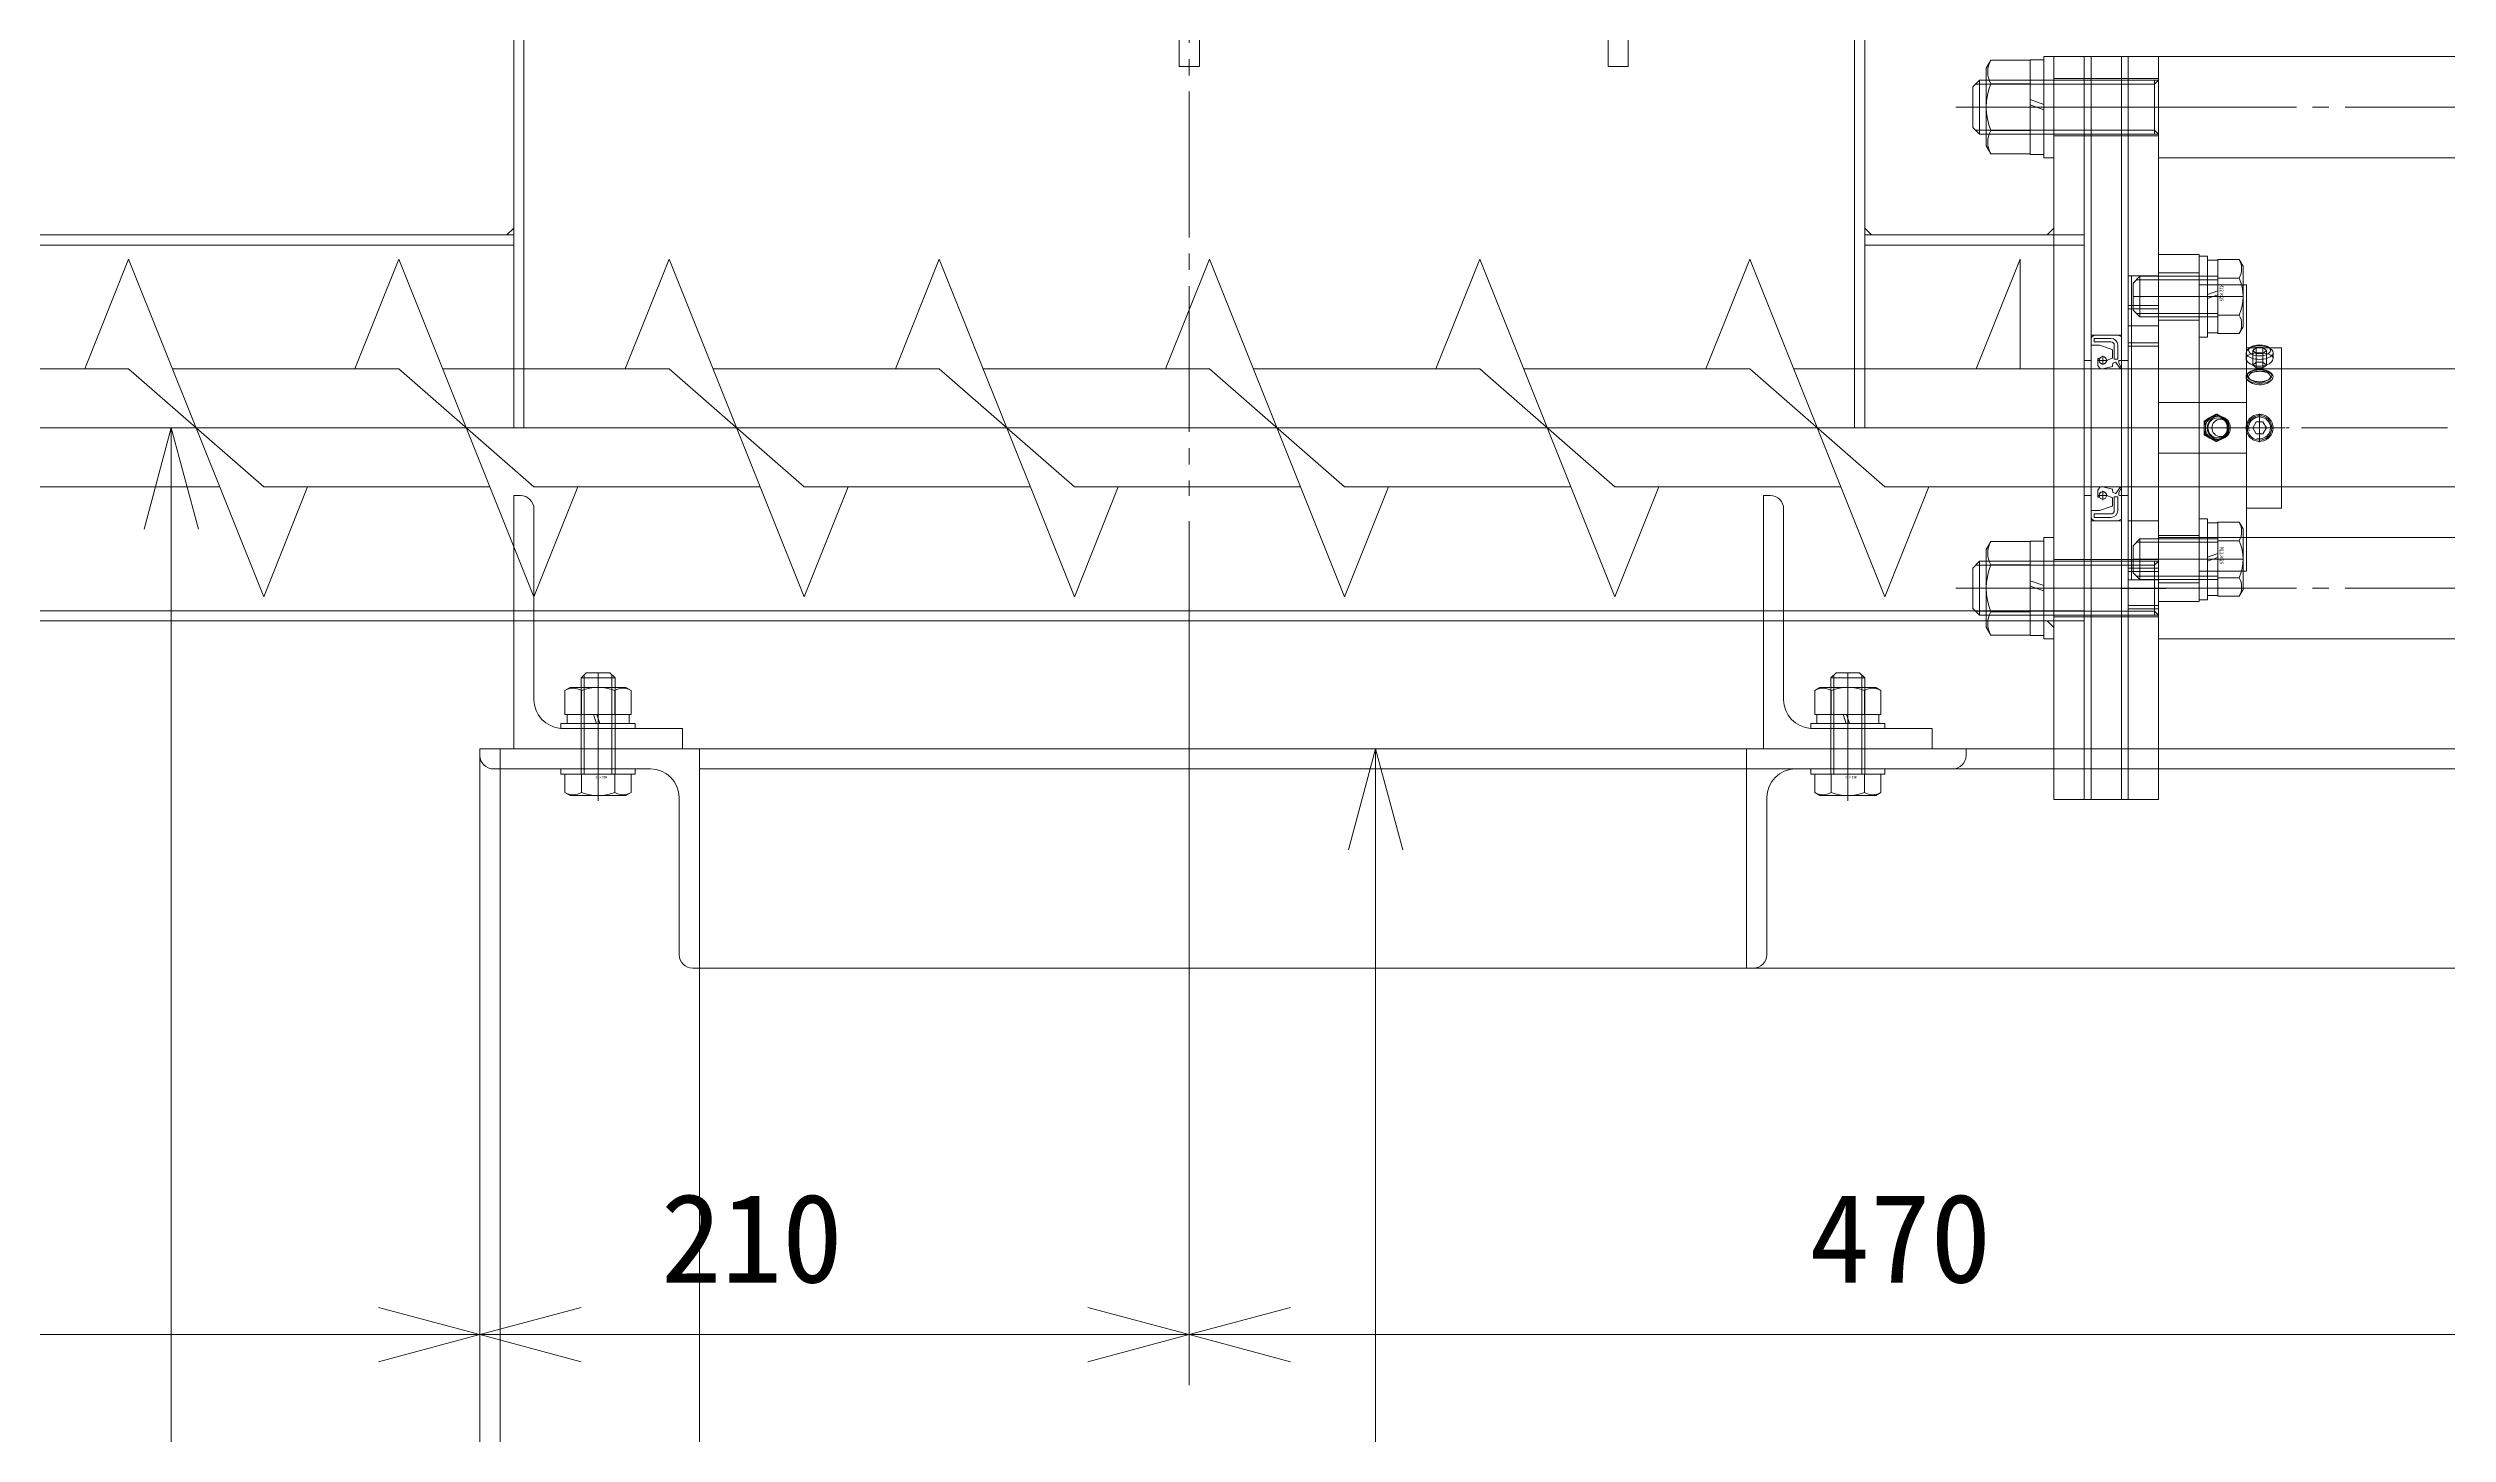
# Model space of a CAD drawing. Units: millimetres at full size. Extents: x -24503 to 24503, y -7436 to 7436.
# Drawn here: x 6899 to 7610, y 2760 to 3170 of the extents above; entities that cross this region are included whole.
import ezdxf
from ezdxf.enums import TextEntityAlignment as Align

# ---------------------------------------------------------------- set-up
doc = ezdxf.new("R2010")
doc.units = ezdxf.units.MM
doc.header["$LTSCALE"] = 4.8
doc.linetypes.add('CHAIN2', pattern=[12, 9, -1, 1, -1])
for name, color, linetype, lineweight in [('0-2_08_DIM', 3, 'Continuous', 9), ('0-4_0', 2, 'Continuous', 9), ('0-6_05_CENTER', 2, 'CHAIN2', 9), ('0-7_04_HIDDEN', 7, 'Continuous', 9), ('0-C_01_外形線', 134, 'Continuous', 9), ('0-D_03_かくれ線', 5, 'Continuous', 9), ('0-F_04_中心線', 4, 'CHAIN2', 9), ('1-0_02_細線', 6, 'Continuous', 9)]:
    doc.layers.add(name, color=color, linetype=linetype, lineweight=lineweight)
doc.styles.add('ＭＳ ゴシック', font='')
doc.styles.get('ＭＳ ゴシック').set_extended_font_data('MS Gothic')

# ---------------------------------------------------------------- blocks, each defined once
blk = doc.blocks.new('A$C402B3D07_1_1')
at = {"layer": '0-7_04_HIDDEN'}
for p, q in [((0, 0), (-65, 0)), ((-65, -2), (-65, 0)), ((0, 0), (0, -65)), ((-61, -6), (-14.5, -6)), ((-6, -14.5), (-6, -61)), ((-2, -65), (0, -65))]:
    blk.add_line(p, q, dxfattribs=at)
for centre, radius, start, end in [((-61, -2), 4, 180, 270), ((-14.5, -14.5), 8.5, 0, 90), ((-2, -61), 4, 180, 270)]:
    blk.add_arc(centre, radius, start, end, dxfattribs=at)
blk = doc.blocks.new('A$C7EEE41D5_1_1')
at = {"layer": '0-4_0', "color": 134}
for p, q in [((-29, 60), (-29, -1928)), ((30, 54), (580, 54))]:
    blk.add_line(p, q, dxfattribs=at)
for points in [[(-35, 60), (30, 60), (30, -1928), (-35, -1928)], [(30, 60), (580, 60), (580, -5), (30, -5)]]:
    blk.add_lwpolyline(points, close=True, dxfattribs=at)
at = {"layer": '0-6_05_CENTER'}
for p, q in [((0, 69.232), (0, 44.557)), ((370, 69.232), (370, 44.557))]:
    blk.add_line(p, q, dxfattribs=at)
at = {"layer": '0-7_04_HIDDEN'}
blk.add_blockref('A$C402B3D07_1_1', (30, 60), dxfattribs=at)
at = {"layer": '0-7_04_HIDDEN', "xscale": -1}
blk.add_blockref('A$C402B3D07_1_1', (340, 60), dxfattribs=at)
blk = doc.blocks.new('_Open30')
at = {"layer": '0-2_08_DIM'}
blk.add_line((0, 0), (-1, 0), dxfattribs=at)
blk.add_lwpolyline([(-1, 0.26795), (0, 0), (-1, -0.26795)], dxfattribs=at)

msp = doc.modelspace()

# ---------------------------------------------------------------- linework, layer by layer
at = {"layer": '0-2_08_DIM', "color": 4}
for p, q in [((6934.905, 3057.938), (6920.582, 3057.938)), ((6935.582, 3027.938), (6935.582, 2442.938)), ((7236.954, 3030.285), (7236.954, 2774.436)), ((7236.954, 3030.285), (7236.954, 2774.436)), ((7299.656, 2962.938), (7277.156, 2962.938)), ((7292.156, 2442.938), (7292.156, 2932.938)), ((7026.954, 2795.822), (7026.954, 2774.436)), ((6466.954, 2789.436), (6996.954, 2789.436)), ((7026.954, 2789.14), (7026.954, 2774.436)), ((7056.954, 2789.436), (7206.954, 2789.436)), ((7266.954, 2789.436), (7676.954, 2789.436))]:
    msp.add_line(p, q, dxfattribs=at)
at = {"layer": '0-4_0', "color": 134}
for p, q in [((7036.954, 3057.938), (7036.954, 3381.938)), ((7436.954, 3057.938), (7436.954, 3381.938)), ((7492.954, 2962.938), (7492.954, 3167.938)), ((7470.954, 3160.938), (7468.954, 3158.938)), ((7468.954, 3158.938), (7468.954, 3146.938)), ((7472.954, 3160.938), (7470.954, 3160.938)), ((7470.954, 3160.938), (7470.954, 3144.938)), ((7470.954, 3144.938), (7468.954, 3146.938)), ((7472.954, 3144.938), (7470.954, 3144.938)), ((7036.954, 3115.088), (6589.454, 3115.088)), ((7492.954, 3115.088), (7436.954, 3115.088)), ((7560.354, 3075.438), (7622.554, 3075.438)), ((7436.954, 3057.938), (7036.954, 3057.938)), ((7560.354, 3040.438), (7622.554, 3040.438)), ((7042.954, 3033.938), (7042.954, 2977.438)), ((7412.954, 3033.938), (7412.954, 2977.438)), ((7470.954, 3018.438), (7468.954, 3016.438)), ((7468.954, 3016.438), (7468.954, 3004.438)), ((7472.954, 3018.438), (7470.954, 3018.438)), ((7470.954, 3018.438), (7470.954, 3002.438)), ((7406.954, 3000.788), (7042.954, 3000.788)), ((7492.954, 3000.788), (7412.954, 3000.788)), ((7470.954, 3002.438), (7468.954, 3004.438)), ((7472.954, 3002.438), (7470.954, 3002.438))]:
    msp.add_line(p, q, dxfattribs=at)
for points in [[(7492.954, 3167.938), (7501.954, 3167.938), (7501.954, 2962.938)], [(7501.954, 2962.938), (7501.954, 3167.938), (7503.954, 3167.938), (7503.954, 2962.938)], [(7503.954, 2962.938), (7503.954, 3167.938), (7512.954, 3167.938), (7512.954, 2962.938)], [(7512.954, 2962.938), (7512.954, 3167.938), (7514.954, 3167.938), (7514.954, 2962.938)], [(7514.954, 2962.938), (7514.954, 3167.938), (7523.954, 3167.938), (7523.954, 2962.938)], [(7436.954, 3115.088), (7436.954, 3057.938), (7036.954, 3057.938), (7036.954, 3115.088)], [(7051.454, 2968.938), (7086.954, 2968.938), (7086.954, 2962.938), (7036.954, 2962.938), (7036.954, 3037.938), (7038.954, 3037.938)], [(7421.454, 2968.938), (7456.954, 2968.938), (7456.954, 2962.938), (7406.954, 2962.938), (7406.954, 3037.938), (7408.954, 3037.938)], [(7039.954, 3000.788), (7036.954, 3000.788), (6600.947, 3000.788)]]:
    msp.add_lwpolyline(points, dxfattribs=at)
for points in [[(7523.954, 3167.938), (7673.954, 3167.938), (7673.954, 3137.938), (7523.954, 3137.938)], [(7523.954, 3025.438), (7673.954, 3025.438), (7673.954, 2995.438), (7523.954, 2995.438)]]:
    msp.add_lwpolyline(points, close=True, dxfattribs=at)
at = {"layer": '0-4_0', "color": 3}
for points in [[(7036.954, 3115.088), (7034.954, 3115.088), (7036.954, 3117.088)], [(7436.954, 3115.088), (7438.954, 3115.088), (7436.954, 3117.088)], [(7492.954, 3115.088), (7490.954, 3115.088), (7492.954, 3117.088)], [(7492.954, 3000.788), (7490.954, 3000.788), (7492.954, 2998.788)]]:
    msp.add_lwpolyline(points, close=True, dxfattribs=at)
at = {"layer": '0-4_0', "color": 134}
for centre, radius, start, end in [((7038.954, 3033.938), 4, 0, 90), ((7408.954, 3033.938), 4, 0, 90), ((7051.454, 2977.438), 8.5, 180, 266.63344), ((7421.454, 2977.438), 8.5, 180, 266.63344)]:
    msp.add_arc(centre, radius, start, end, dxfattribs=at)
at = {"layer": '0-C_01_外形線'}
for p, q in [((7474.314, 3166.794), (7472.954, 3164.438)), ((7472.954, 3141.438), (7472.954, 3164.438)), ((7485.954, 3155.193), (7485.954, 3166.938)), ((7485.954, 3166.938), (7489.954, 3166.938)), ((7489.954, 3167.938), (7492.954, 3167.938)), ((7489.954, 3153.738), (7489.954, 3166.938)), ((7492.954, 3167.938), (7492.954, 3137.938)), ((7485.954, 3159.866), (7474.314, 3159.866)), ((7489.954, 3153.738), (7485.954, 3155.193)), ((7485.954, 3138.938), (7485.954, 3153.593)), ((7489.954, 3152.138), (7485.954, 3153.593)), ((7489.954, 3138.938), (7489.954, 3152.138)), ((7474.314, 3139.081), (7472.954, 3141.438)), ((7485.954, 3146.009), (7474.314, 3146.009)), ((7485.954, 3139.081), (7474.314, 3139.081)), ((7489.954, 3138.938), (7485.954, 3138.938)), ((7535.954, 3057.938), (7535.954, 3109.328)), ((7535.954, 3108.828), (7535.954, 3084.828)), ((7538.454, 3097.428), (7538.454, 3107.578)), ((7541.454, 3107.578), (7538.454, 3107.578)), ((7541.454, 3107.798), (7547.816, 3107.798)), ((7541.454, 3107.798), (7541.454, 3085.859)), ((7541.454, 3098.52), (7541.454, 3107.578)), ((7547.816, 3107.798), (7548.954, 3105.828)), ((7548.954, 3087.828), (7548.954, 3105.828)), ((7538.454, 3097.428), (7541.454, 3098.52)), ((7541.454, 3102.313), (7547.816, 3102.313)), ((7549.954, 3100.338), (7548.954, 3100.338)), ((7549.954, 3015.538), (7549.954, 3100.338)), ((7538.454, 3096.228), (7541.454, 3097.32)), ((7538.454, 3086.078), (7538.454, 3096.228)), ((7541.454, 3086.078), (7541.454, 3097.32)), ((7541.454, 3091.344), (7547.816, 3091.344)), ((7538.454, 3084.828), (7535.954, 3084.828)), ((7538.454, 3086.078), (7541.454, 3086.078)), ((7541.454, 3085.859), (7547.816, 3085.859)), ((7547.816, 3085.859), (7548.954, 3087.828)), ((7549.954, 3081.663), (7560.354, 3081.663)), ((7550.588, 3081.378), (7550.99, 3081.663)), ((7550.99, 3081.663), (7551.214, 3081.821)), ((7556.493, 3081.821), (7556.717, 3081.663)), ((7556.717, 3081.663), (7557.12, 3081.378)), ((7560.354, 3034.213), (7560.354, 3081.663)), ((7535.954, 3006.547), (7535.954, 3057.938)), ((7560.354, 3034.213), (7549.954, 3034.213)), ((7535.954, 3031.047), (7535.954, 3007.047)), ((7538.454, 3019.647), (7538.454, 3029.797)), ((7541.454, 3029.797), (7538.454, 3029.797)), ((7541.454, 3030.016), (7547.816, 3030.016)), ((7541.454, 3030.016), (7541.454, 3008.077)), ((7541.454, 3020.739), (7541.454, 3029.797)), ((7547.816, 3030.016), (7548.954, 3028.047)), ((7548.954, 3010.047), (7548.954, 3028.047)), ((7474.314, 3024.294), (7472.954, 3021.938)), ((7472.954, 2998.938), (7472.954, 3021.938)), ((7485.954, 3012.693), (7485.954, 3024.438)), ((7485.954, 3024.438), (7489.954, 3024.438)), ((7489.954, 3025.438), (7492.954, 3025.438)), ((7489.954, 3011.238), (7489.954, 3024.438)), ((7492.954, 3025.438), (7492.954, 2995.438)), ((7538.454, 3019.647), (7541.454, 3020.739)), ((7541.454, 3024.532), (7547.816, 3024.532)), ((7485.954, 3017.366), (7474.314, 3017.366)), ((7538.454, 3018.447), (7541.454, 3019.539)), ((7538.454, 3008.297), (7538.454, 3018.447)), ((7541.454, 3008.297), (7541.454, 3019.539)), ((7541.454, 3013.562), (7547.816, 3013.562)), ((7549.954, 3015.538), (7548.954, 3015.538)), ((7489.954, 3011.238), (7485.954, 3012.693)), ((7485.954, 2996.438), (7485.954, 3011.093)), ((7489.954, 3009.638), (7485.954, 3011.093)), ((7489.954, 2996.438), (7489.954, 3009.638)), ((7535.954, 3006.547), (7523.954, 3006.547)), ((7538.454, 3007.047), (7535.954, 3007.047)), ((7538.454, 3008.297), (7541.454, 3008.297)), ((7541.454, 3008.077), (7547.816, 3008.077)), ((7547.816, 3008.077), (7548.954, 3010.047)), ((7474.314, 2996.581), (7472.954, 2998.938)), ((7485.954, 3003.509), (7474.314, 3003.509)), ((7485.954, 2996.581), (7474.314, 2996.581)), ((7489.954, 2996.438), (7485.954, 2996.438)), ((7056.954, 2983.938), (7058.454, 2985.438)), ((7058.454, 2985.438), (7065.454, 2985.438)), ((7066.954, 2983.938), (7065.454, 2985.438)), ((7426.954, 2983.938), (7428.454, 2985.438)), ((7428.454, 2985.438), (7435.454, 2985.438)), ((7436.954, 2983.938), (7435.454, 2985.438)), ((7052.139, 2980.184), (7053.704, 2981.088)), ((7052.139, 2973.088), (7052.139, 2980.184)), ((7070.204, 2981.088), (7053.704, 2981.088)), ((7056.954, 2983.938), (7066.954, 2983.938)), ((7056.954, 2981.088), (7056.954, 2983.938)), ((7057.046, 2973.088), (7057.046, 2980.184)), ((7066.861, 2973.088), (7066.861, 2980.184)), ((7066.954, 2981.088), (7066.954, 2983.938)), ((7071.769, 2980.184), (7070.204, 2981.088)), ((7071.769, 2973.088), (7071.769, 2980.184)), ((7422.139, 2980.184), (7423.704, 2981.088)), ((7422.139, 2973.088), (7422.139, 2980.184)), ((7440.204, 2981.088), (7423.704, 2981.088)), ((7426.954, 2983.938), (7436.954, 2983.938)), ((7426.954, 2981.088), (7426.954, 2983.938)), ((7427.046, 2973.088), (7427.046, 2980.184)), ((7436.861, 2973.088), (7436.861, 2980.184)), ((7436.954, 2981.088), (7436.954, 2983.938)), ((7441.769, 2980.184), (7440.204, 2981.088)), ((7441.769, 2973.088), (7441.769, 2980.184)), ((7071.769, 2973.088), (7052.139, 2973.088)), ((7060.544, 2973.088), (7052.754, 2973.088)), ((7052.754, 2973.088), (7052.754, 2970.438)), ((7061.454, 2970.438), (7052.754, 2970.438)), ((7061.454, 2970.438), (7060.544, 2973.088)), ((7071.154, 2973.088), (7061.544, 2973.088)), ((7062.454, 2970.438), (7061.544, 2973.088)), ((7071.154, 2970.438), (7062.454, 2970.438)), ((7071.154, 2970.438), (7071.154, 2973.088)), ((7441.769, 2973.088), (7422.139, 2973.088)), ((7430.544, 2973.088), (7422.754, 2973.088)), ((7422.754, 2973.088), (7422.754, 2970.438)), ((7431.454, 2970.438), (7422.754, 2970.438)), ((7431.454, 2970.438), (7430.544, 2973.088)), ((7441.154, 2973.088), (7431.544, 2973.088)), ((7432.454, 2970.438), (7431.544, 2973.088)), ((7441.154, 2970.438), (7432.454, 2970.438)), ((7441.154, 2970.438), (7441.154, 2973.088)), ((7052.139, 2955.438), (7052.139, 2949.941)), ((7071.769, 2955.438), (7052.139, 2955.438)), ((7052.139, 2949.941), (7053.704, 2949.038)), ((7053.704, 2949.038), (7070.204, 2949.038)), ((7057.046, 2955.438), (7057.046, 2949.941)), ((7066.861, 2955.438), (7066.861, 2949.941)), ((7071.769, 2949.941), (7070.204, 2949.038)), ((7071.769, 2955.438), (7071.769, 2949.941)), ((7422.139, 2955.438), (7422.139, 2949.941)), ((7441.769, 2955.438), (7422.139, 2955.438)), ((7422.139, 2949.941), (7423.704, 2949.038)), ((7423.704, 2949.038), (7440.204, 2949.038)), ((7427.046, 2955.438), (7427.046, 2949.941)), ((7436.861, 2955.438), (7436.861, 2949.941)), ((7441.769, 2949.941), (7440.204, 2949.038)), ((7441.769, 2955.438), (7441.769, 2949.941))]:
    msp.add_line(p, q, dxfattribs=at)
for points in [[(7485.954, 3139.081), (7485.954, 3166.794), (7474.314, 3166.794)], [(7489.954, 3167.938), (7489.954, 3137.938), (7492.954, 3137.938)], [(7523.954, 3006.547), (7523.954, 3109.328), (7535.954, 3109.328)], [(7535.954, 3108.828), (7538.454, 3108.828), (7538.454, 3084.828)], [(7535.954, 3031.047), (7538.454, 3031.047), (7538.454, 3007.047)], [(7485.954, 2996.581), (7485.954, 3024.294), (7474.314, 3024.294)], [(7489.954, 3025.438), (7489.954, 2995.438), (7492.954, 2995.438)]]:
    msp.add_lwpolyline(points, dxfattribs=at)
for points in [[(7050.954, 2968.938), (7072.954, 2968.938), (7072.954, 2970.438), (7050.954, 2970.438)], [(7420.954, 2968.938), (7442.954, 2968.938), (7442.954, 2970.438), (7420.954, 2970.438)], [(7072.954, 2956.938), (7050.954, 2956.938), (7050.954, 2955.438), (7072.954, 2955.438)], [(7442.954, 2956.938), (7420.954, 2956.938), (7420.954, 2955.438), (7442.954, 2955.438)]]:
    msp.add_lwpolyline(points, close=True, dxfattribs=at)
for centre, radius, start, end in [((7480.314, 3163.33), 6.928, 150.00001, 209.99999), ((7491.275, 3152.938), 18.321, 157.78075, 202.21925), ((7480.314, 3142.545), 6.928, 150.00001, 209.99999), ((7543.066, 3105.056), 5.485, 330.00001, 29.99999), ((7535.158, 3096.828), 13.796, 336.57346, 23.42654), ((7543.066, 3088.601), 5.485, 330.00001, 29.99999), ((7543.066, 3027.274), 5.485, 330.00001, 29.99999), ((7480.314, 3020.83), 6.928, 150.00001, 209.99999), ((7535.158, 3019.047), 13.796, 336.57346, 23.42654), ((7491.275, 3010.438), 18.321, 157.78075, 202.21925), ((7543.066, 3010.819), 5.485, 330.00001, 29.99999), ((7480.314, 3000.045), 6.928, 150.00001, 209.99999), ((7054.592, 2975.934), 4.907, 60.00001, 119.99999), ((7061.954, 2967.308), 13.779, 69.136, 110.864), ((7069.315, 2975.934), 4.907, 60.00001, 119.99999), ((7424.592, 2975.934), 4.907, 60.00001, 119.99999), ((7431.954, 2967.308), 13.779, 69.136, 110.864), ((7439.315, 2975.934), 4.907, 60.00001, 119.99999), ((7054.592, 2954.191), 4.907, 240.00001, 299.99999), ((7061.954, 2962.817), 13.779, 249.136, 290.864), ((7069.315, 2954.191), 4.907, 240.00001, 299.99999), ((7424.592, 2954.191), 4.907, 240.00001, 299.99999), ((7431.954, 2962.817), 13.779, 249.136, 290.864), ((7439.315, 2954.191), 4.907, 240.00001, 299.99999)]:
    msp.add_arc(centre, radius, start, end, dxfattribs=at)
for centre, major_axis, start_param, end_param in [((7553.854, 3080.223), (4, 0), 0.8034913, 2.3381013), ((7553.854, 3080.887), (3.233, 0), 0.6154797, 2.5261129)]:
    msp.add_ellipse(centre, major_axis=major_axis, ratio=0.5, start_param=start_param, end_param=end_param, dxfattribs=at)
at = {"layer": '0-D_03_かくれ線'}
for p, q in [((7039.954, 3057.938), (7039.954, 3384.938)), ((7433.954, 3384.938), (7433.954, 3057.938)), ((7523.954, 3160.938), (7472.954, 3160.938)), ((7522.754, 3159.738), (7472.954, 3159.738)), ((7492.954, 3161.438), (7501.954, 3161.438)), ((7503.954, 3161.438), (7501.954, 3161.438)), ((7512.954, 3161.438), (7503.954, 3161.438)), ((7514.954, 3161.438), (7512.954, 3161.438)), ((7523.954, 3161.438), (7514.954, 3161.438)), ((7522.754, 3144.938), (7522.754, 3160.938)), ((7522.754, 3159.738), (7523.954, 3160.938)), ((7522.754, 3146.138), (7472.954, 3146.138)), ((7523.954, 3144.938), (7472.954, 3144.938)), ((7492.954, 3144.438), (7501.954, 3144.438)), ((7503.954, 3144.438), (7501.954, 3144.438)), ((7512.954, 3144.438), (7503.954, 3144.438)), ((7514.954, 3144.438), (7512.954, 3144.438)), ((7523.954, 3144.438), (7514.954, 3144.438)), ((7522.754, 3146.138), (7523.954, 3144.938)), ((7492.954, 3115.088), (7501.954, 3115.088)), ((7492.954, 3115.088), (7501.954, 3115.088)), ((7501.954, 3115.088), (7501.954, 3000.788)), ((7036.954, 3112.088), (6576.954, 3112.088)), ((6922.954, 3107.938), (6909.954, 3075.438)), ((6962.954, 3007.938), (6922.954, 3107.938)), ((7002.954, 3107.938), (6989.954, 3075.438)), ((7042.954, 3007.938), (7002.954, 3107.938)), ((7082.954, 3107.938), (7069.954, 3075.438)), ((7122.954, 3007.938), (7082.954, 3107.938)), ((7162.954, 3107.938), (7149.954, 3075.438)), ((7202.954, 3007.938), (7162.954, 3107.938)), ((7242.954, 3107.938), (7229.954, 3075.438)), ((7282.954, 3007.938), (7242.954, 3107.938)), ((7322.954, 3107.938), (7309.954, 3075.438)), ((7362.954, 3007.938), (7322.954, 3107.938)), ((7402.954, 3107.938), (7389.954, 3075.438)), ((7442.954, 3007.938), (7402.954, 3107.938)), ((7501.954, 3112.088), (7436.954, 3112.088)), ((7482.954, 3107.938), (7469.954, 3075.438)), ((7482.954, 3075.438), (7482.954, 3107.938)), ((7523.954, 3102.938), (7514.954, 3102.938)), ((7518.454, 3102.828), (7516.454, 3100.828)), ((7516.454, 3092.828), (7516.454, 3100.828)), ((7541.454, 3101.828), (7517.454, 3101.828)), ((7541.454, 3102.828), (7518.454, 3102.828)), ((7518.454, 3090.828), (7518.454, 3102.828)), ((7523.954, 3103.828), (7535.954, 3103.828)), ((7523.954, 3102.831), (7535.954, 3102.831)), ((7535.954, 3100.338), (7548.954, 3100.338)), ((7514.954, 3094.16), (7523.954, 3094.16)), ((7514.954, 3093.16), (7523.954, 3093.16)), ((7518.454, 3090.828), (7516.454, 3092.828)), ((7541.454, 3091.828), (7517.454, 3091.828)), ((7512.954, 3085.438), (7503.954, 3085.438)), ((7504.985, 3085.438), (7511.93, 3085.438)), ((7504.985, 3085.438), (7511.93, 3085.438)), ((7511.975, 3085.427), (7512.898, 3084.965)), ((7511.975, 3085.427), (7512.898, 3084.965)), ((7512.954, 3084.876), (7512.954, 3078.038)), ((7541.454, 3090.828), (7518.454, 3090.828)), ((7535.954, 3089.828), (7523.954, 3089.828)), ((7503.954, 3077.938), (7501.954, 3077.938)), ((7506.437, 3082.438), (7504.054, 3082.438)), ((7504.904, 3083.438), (7509.847, 3083.438)), ((7505.954, 3076.482), (7505.954, 3078.357)), ((7506.054, 3078.457), (7506.484, 3078.457)), ((7510.214, 3081.127), (7506.47, 3082.432)), ((7508.554, 3077.938), (7510.217, 3078.588)), ((7510.281, 3078.681), (7510.281, 3081.033)), ((7511.186, 3077.354), (7510.495, 3077.073)), ((7512.854, 3077.938), (7512.401, 3077.938)), ((7514.954, 3077.938), (7512.954, 3077.938)), ((7514.954, 3083.16), (7523.954, 3083.16)), ((7514.954, 3082.16), (7523.954, 3082.16)), ((7549.854, 3078.484), (7549.854, 3080.223)), ((7552.843, 3081.762), (7551.833, 3080.887)), ((7551.833, 3076.557), (7551.833, 3080.887)), ((7551.833, 3080.887), (7552.843, 3080.012)), ((7552.843, 3081.762), (7554.864, 3081.762)), ((7552.843, 3075.682), (7552.843, 3081.762)), ((7552.843, 3080.012), (7554.864, 3080.012)), ((7555.874, 3080.887), (7554.864, 3081.762)), ((7554.864, 3075.682), (7554.864, 3081.762)), ((7554.864, 3080.012), (7555.874, 3080.887)), ((7555.874, 3076.557), (7554.864, 3077.432)), ((7555.874, 3076.557), (7555.874, 3080.887)), ((7557.854, 3080.223), (7557.854, 3078.482)), ((6922.954, 3075.438), (6855.954, 3075.438)), ((6962.954, 3040.438), (6922.954, 3075.438)), ((7002.954, 3075.438), (6935.954, 3075.438)), ((7042.954, 3040.438), (7002.954, 3075.438)), ((7082.954, 3075.438), (7015.954, 3075.438)), ((7122.954, 3040.438), (7082.954, 3075.438)), ((7162.954, 3075.438), (7095.954, 3075.438)), ((7202.954, 3040.438), (7162.954, 3075.438)), ((7242.954, 3075.438), (7175.954, 3075.438)), ((7282.954, 3040.438), (7242.954, 3075.438)), ((7322.954, 3075.438), (7255.954, 3075.438)), ((7362.954, 3040.438), (7322.954, 3075.438)), ((7402.954, 3075.438), (7335.954, 3075.438)), ((7442.954, 3040.438), (7402.954, 3075.438)), ((7560.354, 3075.438), (7415.954, 3075.438)), ((7503.954, 3075.438), (7512.954, 3075.438)), ((7560.354, 3075.438), (7549.954, 3075.438)), ((7550.588, 3074.248), (7550.901, 3074.469)), ((7551.214, 3072.16), (7550.901, 3072.381)), ((7551.833, 3076.557), (7552.843, 3075.682)), ((7552.843, 3075.682), (7554.864, 3075.682)), ((7554.864, 3075.682), (7555.874, 3076.557)), ((7556.806, 3072.381), (7556.493, 3072.16)), ((7556.806, 3074.469), (7557.12, 3074.248)), ((7549.954, 3065.438), (7523.954, 3065.438)), ((7537.461, 3055.917), (7537.776, 3055.917)), ((7539.554, 3060.969), (7537.776, 3059.958)), ((7541.223, 3061.979), (7539.554, 3060.969)), ((7540.908, 3061.979), (7542.577, 3060.969)), ((7542.346, 3061.348), (7541.223, 3061.979)), ((7543.001, 3060.969), (7542.346, 3061.348)), ((7544.355, 3055.917), (7542.577, 3054.907)), ((7544.421, 3060.113), (7543.001, 3060.969)), ((7543.001, 3054.907), (7544.426, 3055.765)), ((7544.355, 3059.958), (7544.67, 3059.958)), ((7544.355, 3055.917), (7544.67, 3055.917)), ((7544.67, 3059.958), (7544.421, 3060.113)), ((7544.426, 3055.765), (7544.67, 3055.917)), ((7544.68, 3059.751), (7544.67, 3059.958)), ((7544.67, 3055.917), (7544.68, 3056.127)), ((7544.724, 3057.938), (7544.72, 3058.466)), ((7552.843, 3059.688), (7554.864, 3059.688)), ((7552.843, 3056.188), (7554.864, 3056.188)), ((7554.864, 3059.688), (7555.874, 3057.938)), ((7555.874, 3057.938), (7554.864, 3056.188)), ((7549.954, 3050.438), (7523.954, 3050.438)), ((7542.577, 3054.907), (7540.908, 3053.896)), ((7540.908, 3053.896), (7541.223, 3053.896)), ((7541.223, 3053.896), (7542.344, 3054.526)), ((7542.344, 3054.526), (7543.001, 3054.907)), ((6882.954, 3040.438), (6949.954, 3040.438)), ((6975.954, 3040.438), (6962.954, 3007.938)), ((6962.954, 3040.438), (7029.954, 3040.438)), ((7055.954, 3040.438), (7042.954, 3007.938)), ((7042.954, 3040.438), (7109.954, 3040.438)), ((7135.954, 3040.438), (7122.954, 3007.938)), ((7122.954, 3040.438), (7189.954, 3040.438)), ((7215.954, 3040.438), (7202.954, 3007.938)), ((7202.954, 3040.438), (7269.954, 3040.438)), ((7295.954, 3040.438), (7282.954, 3007.938)), ((7282.954, 3040.438), (7349.954, 3040.438)), ((7375.954, 3040.438), (7362.954, 3007.938)), ((7362.954, 3040.438), (7429.954, 3040.438)), ((7442.954, 3040.438), (7560.354, 3040.438)), ((7455.954, 3040.438), (7442.954, 3007.938)), ((7503.954, 3037.938), (7501.954, 3037.938)), ((7503.954, 3040.438), (7512.954, 3040.438)), ((7505.954, 3039.393), (7505.954, 3037.518)), ((7506.054, 3037.418), (7506.484, 3037.418)), ((7510.214, 3034.748), (7506.47, 3033.443)), ((7508.554, 3037.938), (7510.217, 3037.288)), ((7510.281, 3037.195), (7510.281, 3034.843)), ((7511.186, 3038.522), (7510.495, 3038.803)), ((7512.854, 3037.938), (7512.401, 3037.938)), ((7514.954, 3037.938), (7512.954, 3037.938)), ((7512.954, 3030.999), (7512.954, 3037.838)), ((7560.354, 3040.438), (7549.954, 3040.438)), ((7512.954, 3030.438), (7503.954, 3030.438)), ((7506.437, 3033.438), (7504.054, 3033.438)), ((7504.904, 3032.438), (7509.847, 3032.438)), ((7504.985, 3030.438), (7511.93, 3030.438)), ((7504.985, 3030.438), (7511.93, 3030.438)), ((7511.975, 3030.448), (7512.898, 3030.91)), ((7511.975, 3030.448), (7512.898, 3030.91)), ((7523.954, 3030.438), (7514.954, 3030.438)), ((7518.454, 3025.047), (7516.454, 3023.047)), ((7516.454, 3015.047), (7516.454, 3023.047)), ((7541.454, 3024.047), (7517.454, 3024.047)), ((7541.454, 3025.047), (7518.454, 3025.047)), ((7518.454, 3013.047), (7518.454, 3025.047)), ((7523.954, 3026.047), (7535.954, 3026.047)), ((7523.954, 3018.438), (7472.954, 3018.438)), ((7522.754, 3017.238), (7472.954, 3017.238)), ((7492.954, 3018.938), (7501.954, 3018.938)), ((7503.954, 3018.938), (7501.954, 3018.938)), ((7512.954, 3018.938), (7503.954, 3018.938)), ((7514.954, 3018.938), (7512.954, 3018.938)), ((7523.954, 3018.938), (7514.954, 3018.938)), ((7514.954, 3016.378), (7523.954, 3016.378)), ((7514.954, 3015.378), (7523.954, 3015.378)), ((7523.954, 3012.938), (7514.954, 3012.938)), ((7523.954, 3012.938), (7515.954, 3012.938)), ((7518.454, 3013.047), (7516.454, 3015.047)), ((7541.454, 3014.047), (7517.454, 3014.047)), ((7541.454, 3013.047), (7518.454, 3013.047)), ((7522.754, 3002.438), (7522.754, 3018.438)), ((7522.754, 3017.238), (7523.954, 3018.438)), ((7523.954, 3013.044), (7535.954, 3013.044)), ((7535.954, 3015.538), (7548.954, 3015.538)), ((7535.954, 3012.047), (7523.954, 3012.047)), ((7501.954, 3003.788), (6576.954, 3003.788)), ((7042.954, 3000.788), (7036.954, 3000.788)), ((7412.954, 3000.788), (7406.954, 3000.788)), ((7522.754, 3003.638), (7472.954, 3003.638)), ((7523.954, 3002.438), (7472.954, 3002.438)), ((7492.954, 3001.938), (7501.954, 3001.938)), ((7492.954, 3000.788), (7501.954, 3000.788)), ((7501.954, 3000.788), (7492.954, 3000.788)), ((7492.954, 3000.788), (7501.954, 3000.788)), ((7503.954, 3001.938), (7501.954, 3001.938)), ((7512.954, 3001.938), (7503.954, 3001.938)), ((7514.954, 3001.938), (7512.954, 3001.938)), ((7514.954, 3005.378), (7523.954, 3005.378)), ((7514.954, 3004.378), (7523.954, 3004.378)), ((7523.954, 3001.938), (7514.954, 3001.938)), ((7522.754, 3003.638), (7523.954, 3002.438)), ((7056.954, 2955.438), (7056.954, 2981.088)), ((7057.854, 2955.438), (7057.854, 2981.088)), ((7066.054, 2955.438), (7066.054, 2981.088)), ((7066.954, 2955.438), (7066.954, 2981.088)), ((7426.954, 2955.438), (7426.954, 2981.088)), ((7427.854, 2955.438), (7427.854, 2981.088)), ((7436.054, 2955.438), (7436.054, 2981.088)), ((7436.954, 2955.438), (7436.954, 2981.088)), ((7492.954, 2962.938), (7492.954, 2947.938)), ((7501.954, 2962.938), (7501.954, 2947.938)), ((7501.954, 2962.938), (7501.954, 2947.938)), ((7503.954, 2962.938), (7503.954, 2947.938)), ((7503.954, 2962.938), (7503.954, 2947.938)), ((7512.954, 2962.938), (7512.954, 2947.938)), ((7512.954, 2962.938), (7512.954, 2947.938)), ((7514.954, 2962.938), (7514.954, 2947.938)), ((7514.954, 2962.938), (7514.954, 2947.938)), ((7523.954, 2962.938), (7523.954, 2947.938)), ((7501.954, 2947.938), (7492.954, 2947.938)), ((7503.954, 2947.938), (7501.954, 2947.938)), ((7512.954, 2947.938), (7503.954, 2947.938)), ((7514.954, 2947.938), (7512.954, 2947.938)), ((7523.954, 2947.938), (7514.954, 2947.938))]:
    msp.add_line(p, q, dxfattribs=at)
for points in [[(7233.955, 3164.938), (7233.954, 3424.938), (7239.954, 3424.938), (7239.955, 3164.938)], [(7360.954, 3164.938), (7360.954, 3319.938), (7366.954, 3319.938), (7366.954, 3164.938)]]:
    msp.add_lwpolyline(points, close=True, dxfattribs=at)
for points in [[(7515.954, 3012.938), (7515.954, 3102.938), (7523.954, 3102.938)], [(7503.954, 3082.538), (7503.954, 3084.438), (7504.093, 3084.653), (7504.093, 3084.838)], [(7503.954, 3057.938), (7503.954, 3082.538), (7503.954, 3084.438), (7504.093, 3084.653), (7504.093, 3084.838)], [(7504.193, 3084.938), (7504.229, 3084.938), (7504.928, 3085.42)], [(7504.193, 3084.938), (7504.229, 3084.938), (7504.928, 3085.42)], [(7509.847, 3084.438), (7504.904, 3084.438), (7504.904, 3083.438)], [(7512.954, 3084.876), (7512.954, 3078.038), (7512.954, 3057.938)], [(7510.405, 3076.967), (7510.281, 3076.429), (7510.281, 3076.1)], [(7510.847, 3082.438), (7510.847, 3078.323), (7511.847, 3078.323), (7511.847, 3082.438)], [(7512.151, 3077.688), (7512.151, 3077.108), (7512.954, 3075.713), (7512.661, 3075.438), (7511.305, 3077.319)], [(7557.854, 3078.484), (7557.83, 3078.263), (7557.702, 3077.918), (7557.469, 3077.575), (7557.135, 3077.245), (7556.71, 3076.94), (7556.199, 3076.672), (7555.621, 3076.454), (7554.991, 3076.297), (7554.329, 3076.208), (7553.66, 3076.193), (7552.997, 3076.25), (7552.362, 3076.375), (7551.77, 3076.563), (7551.23, 3076.808), (7550.763, 3077.096), (7550.38, 3077.421), (7550.095, 3077.765), (7549.919, 3078.116), (7549.854, 3078.461), (7549.854, 3078.484), (7549.902, 3078.786), (7550.059, 3079.088), (7550.322, 3079.358), (7550.681, 3079.593), (7551.133, 3079.792), (7551.662, 3079.952), (7552.257, 3080.071), (7552.899, 3080.149), (7553.373, 3080.18), (7553.854, 3080.19)], [(7554.864, 3077.432), (7552.843, 3077.432), (7551.833, 3076.557)], [(7553.854, 3080.19), (7554.52, 3080.17), (7555.167, 3080.111), (7555.776, 3080.012), (7556.332, 3079.873), (7556.822, 3079.693), (7557.229, 3079.473), (7557.543, 3079.213), (7557.751, 3078.92), (7557.846, 3078.601), (7557.854, 3078.484)], [(7510.281, 3076.1), (7507.454, 3075.438), (7506.616, 3075.438), (7505.97, 3076.428)], [(7549.939, 3073.488), (7549.888, 3073.347), (7549.854, 3073.093)], [(7549.854, 3073.093), (7549.874, 3072.887), (7549.935, 3072.675), (7549.949, 3072.64)], [(7557.854, 3073.093), (7557.798, 3073.413), (7557.635, 3073.703), (7557.368, 3073.957), (7557.006, 3074.173), (7556.551, 3074.352), (7556.02, 3074.492), (7555.42, 3074.594), (7554.773, 3074.66), (7554.11, 3074.689), (7553.439, 3074.685), (7552.794, 3074.649), (7552.178, 3074.579), (7551.604, 3074.473), (7551.091, 3074.331), (7550.645, 3074.145), (7550.288, 3073.918), (7550.034, 3073.651), (7549.939, 3073.488)], [(7549.949, 3072.64), (7550.12, 3072.325), (7550.404, 3071.979), (7550.787, 3071.645), (7551.253, 3071.343), (7551.803, 3071.081), (7552.413, 3070.879), (7553.062, 3070.748), (7553.735, 3070.693), (7554.395, 3070.718), (7555.039, 3070.817), (7555.648, 3070.986), (7556.207, 3071.215), (7556.713, 3071.5), (7557.139, 3071.823), (7557.477, 3072.176), (7557.712, 3072.539), (7557.818, 3072.82), (7557.854, 3073.093)], [(7503.954, 3057.938), (7503.954, 3033.338), (7503.954, 3031.438), (7504.093, 3031.223), (7504.093, 3031.038)], [(7512.954, 3030.999), (7512.954, 3037.838), (7512.954, 3057.938)], [(7537.461, 3055.917), (7537.439, 3056.409), (7537.422, 3056.907), (7537.411, 3057.421), (7537.407, 3057.938), (7537.407, 3058.081), (7537.412, 3058.553), (7537.423, 3059.021), (7537.461, 3059.958), (7537.776, 3059.958)], [(7537.461, 3059.958), (7539.13, 3060.969), (7540.908, 3061.979), (7541.223, 3061.979)], [(7540.908, 3053.896), (7539.13, 3054.907), (7537.461, 3055.917)], [(7537.776, 3059.958), (7537.798, 3059.467), (7537.816, 3058.968), (7537.827, 3058.455), (7537.83, 3057.938), (7537.83, 3057.794), (7537.825, 3057.322), (7537.814, 3056.854), (7537.776, 3055.917)], [(7537.776, 3055.917), (7539.554, 3054.907), (7541.223, 3053.896)], [(7542.577, 3060.969), (7544.355, 3059.958), (7544.332, 3059.467), (7544.315, 3058.968), (7544.304, 3058.455), (7544.3, 3057.938)], [(7544.3, 3057.938), (7544.301, 3057.794), (7544.306, 3057.322), (7544.317, 3056.854), (7544.355, 3055.917)], [(7544.72, 3058.466), (7544.719, 3058.553), (7544.708, 3059.021), (7544.68, 3059.751)], [(7544.68, 3056.127), (7544.692, 3056.409), (7544.709, 3056.907), (7544.72, 3057.421), (7544.724, 3057.938)], [(7552.843, 3056.188), (7551.833, 3057.938), (7552.843, 3059.688)], [(7510.281, 3039.776), (7507.454, 3040.438), (7506.616, 3040.438), (7505.97, 3039.447)], [(7510.405, 3038.908), (7510.281, 3039.446), (7510.281, 3039.776)], [(7510.847, 3033.438), (7510.847, 3037.552), (7511.847, 3037.552), (7511.847, 3033.438)], [(7512.151, 3038.188), (7512.151, 3038.767), (7512.954, 3040.162), (7512.661, 3040.438), (7511.305, 3038.556)], [(7503.954, 3033.338), (7503.954, 3031.438), (7504.093, 3031.223), (7504.093, 3031.038)], [(7504.193, 3030.938), (7504.229, 3030.938), (7504.928, 3030.455)], [(7504.193, 3030.938), (7504.229, 3030.938), (7504.928, 3030.455)], [(7509.847, 3031.438), (7504.904, 3031.438), (7504.904, 3032.438)]]:
    msp.add_lwpolyline(points, dxfattribs=at)
for centre, radius in [((7507.454, 3077.938), 1.1), ((7553.854, 3057.938), 3.616), ((7507.454, 3037.938), 1.1)]:
    msp.add_circle(centre, radius, dxfattribs=at)
for centre, radius, start, end in [((7504.193, 3084.838), 0.1, 90, 180), ((7504.193, 3084.838), 0.1, 90, 180), ((7504.985, 3085.338), 0.1, 90, 124.61956), ((7504.985, 3085.338), 0.1, 90, 124.61956), ((7509.847, 3082.438), 2, 0, 90), ((7511.93, 3085.338), 0.1, 63.43495, 90), ((7511.93, 3085.338), 0.1, 63.43495, 90), ((7512.854, 3084.876), 0.1, 0, 63.43495), ((7512.854, 3084.876), 0.1, 0, 63.43495), ((7504.054, 3082.538), 0.1, 180, 270), ((7506.054, 3078.357), 0.1, 90, 180), ((7507.454, 3077.938), 1.1, 151.81153, 0), ((7506.437, 3082.338), 0.1, 70.78519, 90), ((7509.847, 3082.438), 1, 0, 90), ((7510.181, 3081.033), 0.1, 0, 70.78519), ((7510.181, 3078.681), 0.1, 291.33975, 0), ((7510.551, 3076.934), 0.15, 112.11539, 167.01248), ((7511.224, 3077.261), 0.1, 35.78155, 112.11539), ((7512.401, 3077.688), 0.25, 90, 180), ((7512.854, 3078.038), 0.1, 270, 0), ((7506.054, 3076.482), 0.1, 180, 213.12981), ((7553.854, 3057.938), 4, 167.16143, 192.83857), ((7553.854, 3057.938), 4, 192.83857, 167.16143), ((7553.854, 3057.938), 3.233, 255, 195), ((7506.054, 3039.393), 0.1, 146.87019, 180), ((7506.054, 3037.518), 0.1, 180, 270), ((7507.454, 3037.938), 1.1, 0, 208.18847), ((7510.181, 3034.843), 0.1, 289.21481, 0), ((7510.181, 3037.195), 0.1, 0, 68.66025), ((7510.551, 3038.942), 0.15, 192.98752, 247.88461), ((7511.224, 3038.614), 0.1, 247.88461, 324.21845), ((7512.401, 3038.188), 0.25, 180, 270), ((7512.854, 3037.838), 0.1, 0, 90), ((7504.054, 3033.338), 0.1, 90, 180), ((7504.193, 3031.038), 0.1, 180, 270), ((7504.193, 3031.038), 0.1, 180, 270), ((7504.985, 3030.538), 0.1, 235.38044, 270), ((7504.985, 3030.538), 0.1, 235.38044, 270), ((7506.437, 3033.538), 0.1, 270, 289.21481), ((7509.847, 3033.438), 1, 270, 0), ((7509.847, 3033.438), 2, 270, 0), ((7511.93, 3030.538), 0.1, 270, 296.56505), ((7511.93, 3030.538), 0.1, 270, 296.56505), ((7512.854, 3030.999), 0.1, 296.56505, 0), ((7512.854, 3030.999), 0.1, 296.56505, 0)]:
    msp.add_arc(centre, radius, start, end, dxfattribs=at)
for centre, major_axis, ratio, start_param, end_param in [((7553.854, 3080.223), (4, 0), 0.5, 2.3381013, 7.0866766), ((7553.854, 3080.887), (3.233, 0), 0.5, 2.5261129, 6.898665), ((7541.277, 3057.938), (0, -3.5), 0.984808, 3.6651914, 4.712389), ((7541.277, 3057.938), (0, -3.5), 0.984808, 4.712389, 5.7595865), ((7541.277, 3057.938), (0, -3.5), 0.984808, 2.9902535, 3.6651914), ((7541.277, 3057.938), (0, -3.5), 0.984808, 2.6179939, 2.9902535), ((7541.277, 3057.938), (0, -3.5), 0.984808, 1.5707963, 2.6179939), ((7541.277, 3057.938), (0, -3.5), 0.984808, 0.5235988, 1.5707963), ((7541.277, 3057.938), (0, -3.5), 0.984808, 5.7595865, 6.4345245), ((7541.277, 3057.938), (0, -3.5), 0.984808, 0.1513392, 0.5235988)]:
    msp.add_ellipse(centre, major_axis=major_axis, ratio=ratio, start_param=start_param, end_param=end_param, dxfattribs=at)
for centre, major_axis, ratio in [((7553.854, 3073.093), (4, 0), 0.5), ((7553.854, 3073.425), (-3.616, 0), 0.5), ((7553.854, 3073.093), (3.233, 0), 0.5), ((7540.854, 3057.938), (0, 3.5), 0.984808), ((7541.791, 3057.938), (0, 3.46), 0.984808), ((7541.487, 3057.938), (0, 2.96), 0.984808), ((7542.26, 3057.938), (0, 2.56), 0.984808)]:
    msp.add_ellipse(centre, major_axis=major_axis, ratio=ratio, dxfattribs=at)
at = {"layer": '0-F_04_中心線'}
for p, q in [((7236.954, 3387.938), (7236.954, 3037.785)), ((7463.954, 3152.938), (7711.954, 3152.938)), ((7482.957, 3152.938), (7512.33, 3152.938)), ((7489.954, 3152.938), (7492.954, 3152.938)), ((7504.454, 3152.938), (7501.454, 3152.938)), ((7515.204, 3152.938), (7501.704, 3152.938)), ((7515.454, 3152.938), (7512.454, 3152.938)), ((7526.204, 3152.938), (7512.704, 3152.938)), ((7548.954, 3096.828), (7516.454, 3096.828)), ((7536.554, 3096.828), (7523.354, 3096.828)), ((7538.454, 3096.828), (7535.954, 3096.828)), ((7514.954, 3088.16), (7523.954, 3088.16)), ((7508.829, 3077.938), (7506.079, 3077.938)), ((7507.454, 3079.313), (7507.454, 3076.563)), ((7511.954, 3057.938), (6566.954, 3057.938)), ((6587.07, 3057.938), (7799.954, 3057.938)), ((7482.957, 3057.938), (7512.33, 3057.938)), ((7504.454, 3057.938), (7501.454, 3057.938)), ((7515.204, 3057.938), (7501.704, 3057.938)), ((7515.204, 3057.938), (7501.704, 3057.938)), ((7515.454, 3057.938), (7512.454, 3057.938)), ((7526.204, 3057.938), (7512.704, 3057.938)), ((7513.734, 3057.938), (7562.574, 3057.938)), ((7553.854, 3062.138), (7553.854, 3053.738)), ((7508.829, 3037.938), (7506.079, 3037.938)), ((7507.454, 3036.563), (7507.454, 3039.313)), ((7548.954, 3019.047), (7516.454, 3019.047)), ((7536.554, 3019.047), (7523.354, 3019.047)), ((7538.454, 3019.047), (7535.954, 3019.047)), ((7463.954, 3010.438), (7711.954, 3010.438)), ((7482.957, 3010.438), (7512.33, 3010.438)), ((7489.954, 3010.438), (7492.954, 3010.438)), ((7504.454, 3010.438), (7501.454, 3010.438)), ((7515.204, 3010.438), (7501.704, 3010.438)), ((7515.454, 3010.438), (7512.454, 3010.438)), ((7526.204, 3010.438), (7512.704, 3010.438)), ((7512.704, 3010.378), (7526.204, 3010.378)), ((7061.954, 2949.038), (7061.954, 2985.438)), ((7431.954, 2949.038), (7431.954, 2985.438)), ((7061.954, 2981.088), (7061.954, 2973.088)), ((7061.954, 2980.954), (7061.954, 2950.954)), ((7431.954, 2981.088), (7431.954, 2973.088)), ((7431.954, 2980.954), (7431.954, 2950.954)), ((7061.954, 2973.088), (7061.954, 2970.438)), ((7061.954, 2970.438), (7061.954, 2968.938)), ((7431.954, 2973.088), (7431.954, 2970.438)), ((7431.954, 2970.438), (7431.954, 2968.938))]:
    msp.add_line(p, q, dxfattribs=at)
for points in [[(7472.954, 3152.938), (7485.954, 3152.938), (7489.954, 3152.938)], [(7472.954, 3010.438), (7485.954, 3010.438), (7489.954, 3010.438)]]:
    msp.add_lwpolyline(points, dxfattribs=at)
at = {"layer": '1-0_02_細線'}
for p, q in [((7472.954, 3159.738), (7469.754, 3159.738)), ((7472.954, 3146.138), (7469.754, 3146.138)), ((7472.954, 3017.238), (7469.754, 3017.238)), ((7472.954, 3003.638), (7469.754, 3003.638)), ((7057.854, 2981.088), (7057.854, 2984.838)), ((7066.054, 2981.088), (7066.054, 2984.838)), ((7427.854, 2981.088), (7427.854, 2984.838)), ((7436.054, 2981.088), (7436.054, 2984.838))]:
    msp.add_line(p, q, dxfattribs=at)

# ---------------------------------------------------------------- block references
at = {"layer": '0-2_08_DIM', "xscale": 30, "yscale": 30}
for p, rotation in [((6935.582, 3057.938), 90), ((7292.156, 2962.938), 90), ((7026.954, 2789.436), 180), ((7236.954, 2789.436), 180)]:
    msp.add_blockref('_Open30', p, dxfattribs=dict(at, rotation=rotation))
for p in [(7026.954, 2789.436), (7236.954, 2789.436)]:
    msp.add_blockref('_Open30', p, dxfattribs=at)
at = {"layer": '0-4_0'}
msp.add_blockref('A$C7EEE41D5_1_1', (7061.954, 2902.938), dxfattribs=at)

# ---------------------------------------------------------------- texts
at = {"layer": '0-2_08_DIM', "color": 4, "style": 'ＭＳ ゴシック'}
for s, p in [('210', (7080.525, 2796.936)), ('470', (7420.525, 2796.936))]:
    msp.add_text(s, height=26.39, dxfattribs=at).set_placement(p, align=Align.BOTTOM_LEFT)
at = {"layer": '0-D_03_かくれ線', "style": 'ＭＳ ゴシック', "width": 0.8}
for s, height, rotation, p in [('M12×25', 1.1, 270, (7541.754, 3100.394)), ('M12×25', 1.1, 270, (7541.754, 3022.612)), ('M10×25', 0.7331, 180, (7064.546, 2955.075)), ('M10×25', 0.7331, 180, (7434.546, 2955.075))]:
    msp.add_text(s, height=height, rotation=rotation, dxfattribs=at).set_placement(p, align=Align.BOTTOM_LEFT)

doc.saveas('drawing.dxf')
